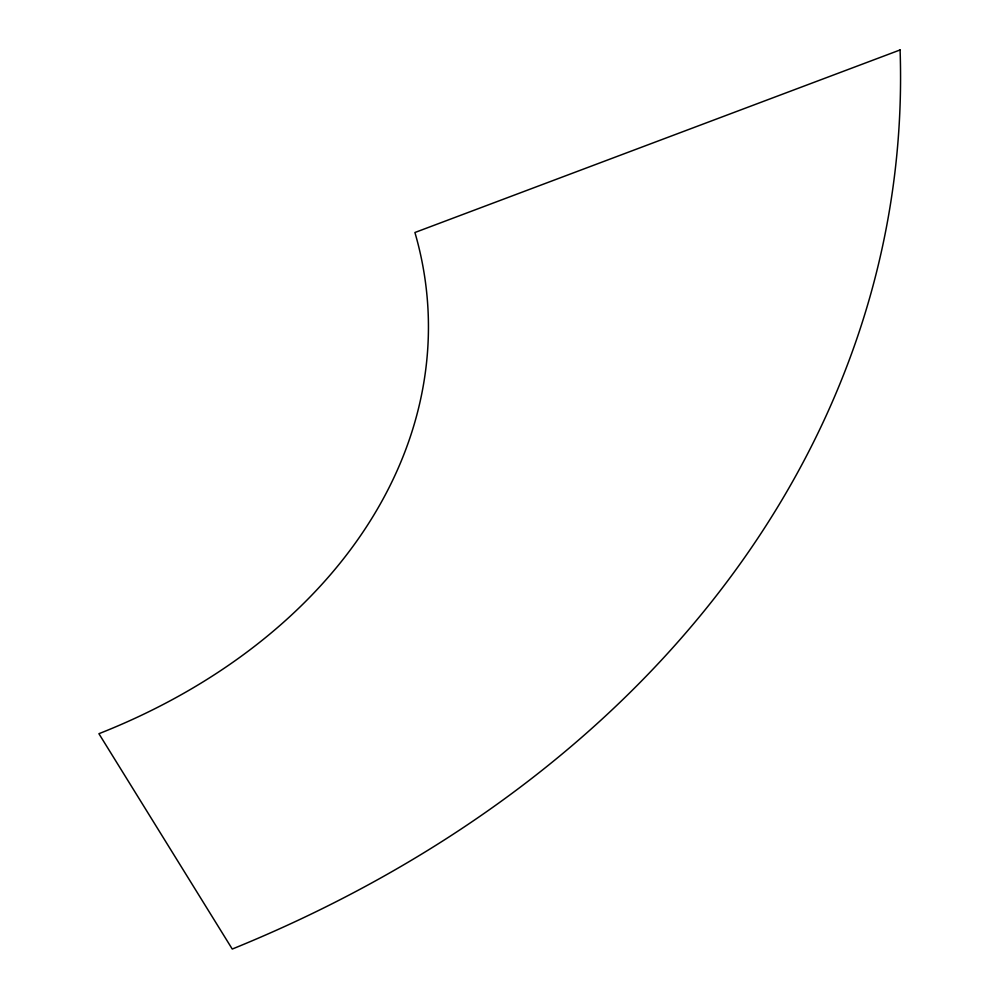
<?xml version="1.0" encoding="UTF-8"?>
<svg xmlns="http://www.w3.org/2000/svg" width="999" height="999" viewBox="0 0 999 999"><rect width="100%" height="100%" fill="white"/><g stroke="black" fill="none" stroke-linecap="round" stroke-linejoin="round"><path stroke-width="1.5" d="M900.087 49.95L414.91 232.505A588.948 443.906 -3.2 0 1 98.913 733.703L232.255 949.05A1312.574 1024.487 5 0 0 900.087 49.95"/></g></svg>
